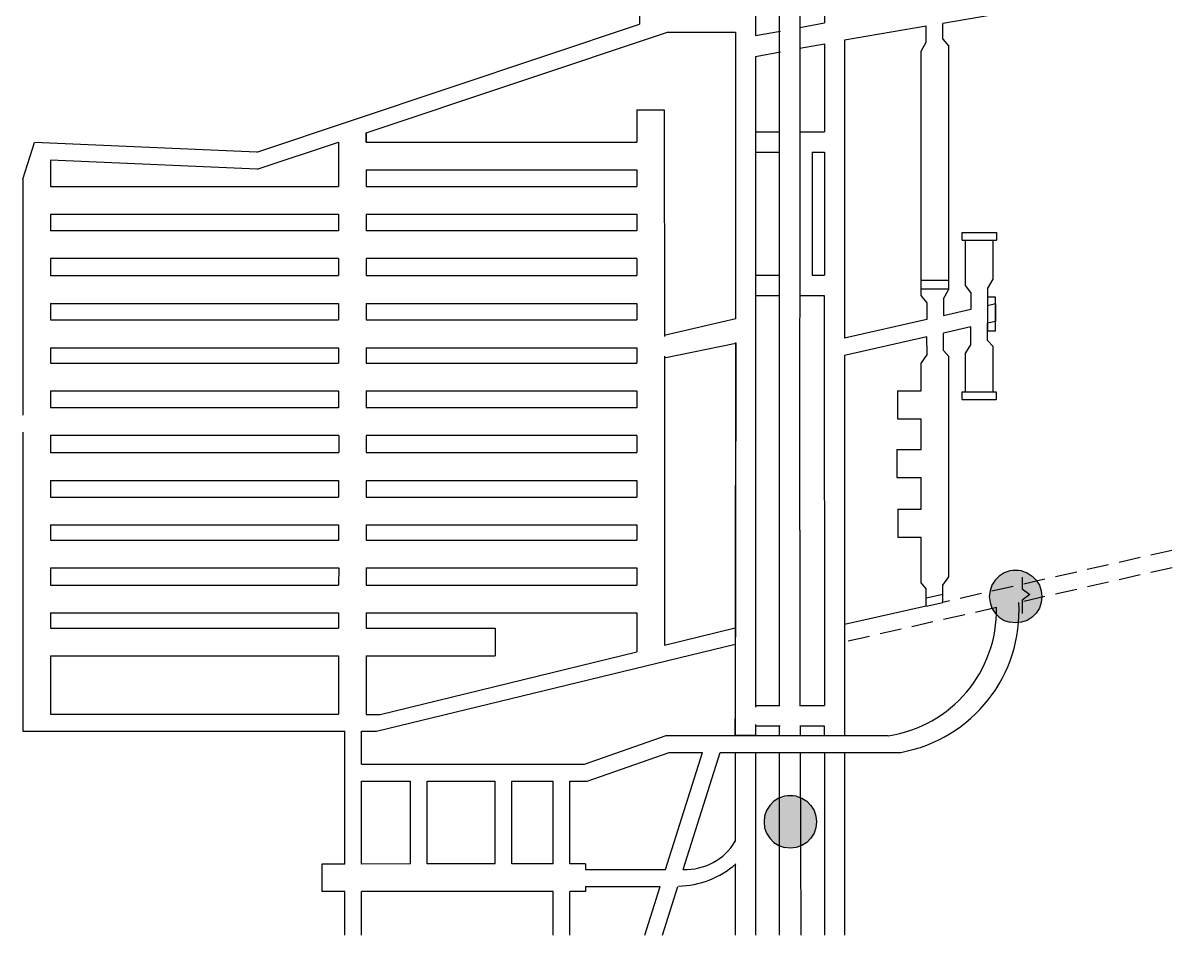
# Model space of a CAD drawing. Extents: x 61 to 513, y 11 to 389.
# Drawn here: x 115.3 to 283.3, y 10.6 to 144 of the extents above; entities that cross this region are included whole.
import ezdxf

# ---------------------------------------------------------------- set-up
doc = ezdxf.new("R2010")
doc.units = 0
doc.header["$MEASUREMENT"] = 0
doc.linetypes.add('HIDDEN2', pattern=[4.7625, 3.175, -1.5875])
for name, color, linetype in [('ЗНАКИ_ПОДЗЕМНЫЕ', 7, 'CONTINUOUS'), ('ПЛАН', 7, 'CONTINUOUS'), ('ППЗ_ДВЕРИ', 7, 'CONTINUOUS'), ('РАСКРАСКА_ПОЗИЦИЙ_ПЛА', 7, 'CONTINUOUS'), ('УСЛ__ОБОЗНАЧЕНИЯ', 7, 'CONTINUOUS'), ('ФЗ_ВОДА', 1, 'CONTINUOUS')]:
    doc.layers.add(name, color=color, linetype=linetype)

# ---------------------------------------------------------------- blocks, each defined once
blk = doc.blocks.new('ВЕНТ_ПАРУС')
at = {"layer": 'УСЛ__ОБОЗНАЧЕНИЯ'}
for p, q in [((1113.71, 602.67), (1113.71, 601)), ((1113.71, 601), (1114.82, 600.17)), ((1114.82, 600.17), (1113.71, 599.34)), ((1113.71, 599.34), (1113.71, 597.39))]:
    blk.add_line(p, q, dxfattribs=at)
blk = doc.blocks.new('*U348')
at = {"layer": 'ФЗ_ВОДА', "color": 0, "linetype": 'Continuous'}
for p, q in [((260.46, 63.92), (259.6, 63.83)), ((261.31, 63.83), (260.46, 63.92)), ((257.45, 62.47), (256.99, 61.74)), ((258.06, 63.08), (257.45, 62.47)), ((258.79, 63.54), (258.06, 63.08)), ((259.6, 63.83), (258.79, 63.54)), ((261.31, 63.83), (262.13, 63.54)), ((262.13, 63.54), (262.86, 63.08)), ((262.86, 63.08), (263.47, 62.47)), ((263.47, 62.47), (263.93, 61.74)), ((256.71, 60.93), (256.61, 60.07)), ((256.99, 61.74), (256.71, 60.93)), ((263.93, 61.74), (264.21, 60.93)), ((264.21, 60.93), (264.31, 60.07)), ((256.61, 60.07), (256.71, 59.22)), ((256.71, 59.22), (256.99, 58.4)), ((264.21, 59.22), (263.93, 58.4)), ((264.31, 60.07), (264.21, 59.22)), ((256.99, 58.4), (257.45, 57.67)), ((257.45, 57.67), (258.06, 57.06)), ((263.47, 57.67), (262.86, 57.06)), ((263.93, 58.4), (263.47, 57.67)), ((258.06, 57.06), (258.79, 56.6)), ((258.79, 56.6), (259.6, 56.32)), ((260.46, 56.22), (259.6, 56.32)), ((261.31, 56.32), (260.46, 56.22)), ((262.13, 56.6), (261.31, 56.32)), ((262.86, 57.06), (262.13, 56.6))]:
    blk.add_line(p, q, dxfattribs=at)
for points in [[(260.46, 63.92), (259.6, 63.83), (261.31, 63.83)], [(257.45, 62.47), (256.99, 61.74), (263.93, 61.74)], [(258.06, 63.08), (257.45, 62.47), (263.47, 62.47)], [(258.79, 63.54), (258.06, 63.08), (262.86, 63.08)], [(259.6, 63.83), (258.79, 63.54), (262.13, 63.54)], [(256.71, 60.93), (256.61, 60.07), (264.31, 60.07)], [(256.99, 61.74), (256.71, 60.93), (264.21, 60.93)], [(256.61, 60.07), (256.71, 59.22), (264.21, 59.22)], [(256.71, 59.22), (256.99, 58.4), (263.93, 58.4)], [(256.99, 58.4), (257.45, 57.67), (263.47, 57.67)], [(257.45, 57.67), (258.06, 57.06), (262.86, 57.06)], [(258.06, 57.06), (258.79, 56.6), (262.13, 56.6)], [(258.79, 56.6), (259.6, 56.32), (261.31, 56.32)]]:
    blk.add_solid(points, dxfattribs=at)
at = {"layer": 'ФЗ_ВОДА', "color": 0, "linetype": 'Continuous', "extrusion": (0, 0, -1)}
for points in [[(-257.45, 62.47), (-263.47, 62.47), (-263.93, 61.74)], [(-258.06, 63.08), (-262.86, 63.08), (-263.47, 62.47)], [(-258.79, 63.54), (-262.13, 63.54), (-262.86, 63.08)], [(-259.6, 63.83), (-261.31, 63.83), (-262.13, 63.54)], [(-256.71, 60.93), (-264.21, 60.93), (-264.31, 60.07)], [(-256.99, 61.74), (-263.93, 61.74), (-264.21, 60.93)], [(-256.61, 60.07), (-264.31, 60.07), (-264.21, 59.22)], [(-256.71, 59.22), (-264.21, 59.22), (-263.93, 58.4)], [(-256.99, 58.4), (-263.93, 58.4), (-263.47, 57.67)], [(-257.45, 57.67), (-263.47, 57.67), (-262.86, 57.06)], [(-258.06, 57.06), (-262.86, 57.06), (-262.13, 56.6)], [(-258.79, 56.6), (-262.13, 56.6), (-261.31, 56.32)], [(-259.6, 56.32), (-261.31, 56.32), (-260.46, 56.22)]]:
    blk.add_solid(points, dxfattribs=at)
blk = doc.blocks.new('*U349')
at = {"layer": 'ФЗ_ВОДА', "color": 0, "linetype": 'Continuous'}
for p, q in [((225.83, 30.59), (225.1, 30.13)), ((226.65, 30.88), (225.83, 30.59)), ((227.5, 30.97), (226.65, 30.88)), ((228.36, 30.88), (227.5, 30.97)), ((228.36, 30.88), (229.18, 30.59)), ((229.18, 30.59), (229.9, 30.13)), ((224.04, 28.8), (223.75, 27.98)), ((224.5, 29.53), (224.04, 28.8)), ((225.1, 30.13), (224.5, 29.53)), ((229.9, 30.13), (230.51, 29.53)), ((230.51, 29.53), (230.97, 28.8)), ((230.97, 28.8), (231.26, 27.98)), ((223.75, 27.98), (223.66, 27.13)), ((223.66, 27.13), (223.75, 26.27)), ((231.26, 27.98), (231.35, 27.13)), ((231.35, 27.13), (231.26, 26.27)), ((223.75, 26.27), (224.04, 25.46)), ((224.04, 25.46), (224.5, 24.73)), ((230.97, 25.46), (230.51, 24.73)), ((231.26, 26.27), (230.97, 25.46)), ((224.5, 24.73), (225.1, 24.12)), ((225.1, 24.12), (225.83, 23.66)), ((225.83, 23.66), (226.65, 23.37)), ((229.18, 23.66), (228.36, 23.37)), ((229.9, 24.12), (229.18, 23.66)), ((230.51, 24.73), (229.9, 24.12)), ((227.5, 23.28), (226.65, 23.37)), ((228.36, 23.37), (227.5, 23.28))]:
    blk.add_line(p, q, dxfattribs=at)
for points in [[(225.83, 30.59), (225.1, 30.13), (229.9, 30.13)], [(226.65, 30.88), (225.83, 30.59), (229.18, 30.59)], [(227.5, 30.97), (226.65, 30.88), (228.36, 30.88)], [(224.04, 28.8), (223.75, 27.98), (231.26, 27.98)], [(224.5, 29.53), (224.04, 28.8), (230.97, 28.8)], [(225.1, 30.13), (224.5, 29.53), (230.51, 29.53)], [(223.75, 27.98), (223.66, 27.13), (231.35, 27.13)], [(223.66, 27.13), (223.75, 26.27), (231.26, 26.27)], [(223.75, 26.27), (224.04, 25.46), (230.97, 25.46)], [(224.04, 25.46), (224.5, 24.73), (230.51, 24.73)], [(224.5, 24.73), (225.1, 24.12), (229.9, 24.12)], [(225.1, 24.12), (225.83, 23.66), (229.18, 23.66)], [(225.83, 23.66), (226.65, 23.37), (228.36, 23.37)]]:
    blk.add_solid(points, dxfattribs=at)
at = {"layer": 'ФЗ_ВОДА', "color": 0, "linetype": 'Continuous', "extrusion": (0, 0, -1)}
for points in [[(-225.83, 30.59), (-229.18, 30.59), (-229.9, 30.13)], [(-226.65, 30.88), (-228.36, 30.88), (-229.18, 30.59)], [(-224.04, 28.8), (-230.97, 28.8), (-231.26, 27.98)], [(-224.5, 29.53), (-230.51, 29.53), (-230.97, 28.8)], [(-225.1, 30.13), (-229.9, 30.13), (-230.51, 29.53)], [(-223.66, 27.13), (-231.35, 27.13), (-231.26, 26.27)], [(-223.75, 27.98), (-231.26, 27.98), (-231.35, 27.13)], [(-223.75, 26.27), (-231.26, 26.27), (-230.97, 25.46)], [(-224.04, 25.46), (-230.97, 25.46), (-230.51, 24.73)], [(-224.5, 24.73), (-230.51, 24.73), (-229.9, 24.12)], [(-225.1, 24.12), (-229.9, 24.12), (-229.18, 23.66)], [(-225.83, 23.66), (-229.18, 23.66), (-228.36, 23.37)], [(-226.65, 23.37), (-228.36, 23.37), (-227.5, 23.28)]]:
    blk.add_solid(points, dxfattribs=at)

msp = doc.modelspace()

# ---------------------------------------------------------------- linework, layer by layer
at = {"layer": 'ЗНАКИ_ПОДЗЕМНЫЕ'}
for p, q in [((252.66, 113.31), (257.66, 113.31)), ((252.66, 112.2), (252.66, 113.31)), ((257.66, 113.31), (257.66, 112.2)), ((252.66, 112.2), (257.66, 112.2)), ((256.36, 103.92), (256.36, 98.92)), ((256.36, 103.92), (257.47, 103.92)), ((257.47, 103.92), (257.47, 98.92)), ((257.47, 98.92), (256.36, 98.92)), ((252.63, 90.02), (257.63, 90.02)), ((252.63, 88.91), (252.63, 90.02)), ((257.63, 90.02), (257.63, 88.91)), ((252.63, 88.91), (257.63, 88.91))]:
    msp.add_line(p, q, dxfattribs=at)
at = {"layer": 'ПЛАН'}
for p, q in [((205.44, 174.46), (205.44, 143.81)), ((283.21, 149.65), (249.79, 143.92)), ((149.48, 125.07), (205.44, 143.81)), ((228.91, 143.32), (232.52, 143.98)), ((247.36, 143.5), (235.45, 141.47)), ((247.36, 141.16), (247.36, 143.5)), ((249.79, 141.6), (249.79, 143.92)), ((165.49, 127.92), (209.56, 142.65)), ((209.56, 142.65), (219.47, 142.65)), ((222.41, 142.13), (226.06, 142.8)), ((246.63, 139.84), (247.36, 141.16)), ((249.79, 141.6), (250.69, 140.57)), ((222.41, 139.08), (226.06, 139.76)), ((228.9, 140.28), (232.52, 140.95)), ((246.63, 104.12), (246.63, 139.84)), ((250.69, 105.04), (250.69, 140.57)), ((205.05, 131.27), (209.07, 131.27)), ((205.07, 131.27), (205.07, 126.56)), ((209.07, 131.27), (209.09, 98.14)), ((225.93, 119.54), (225.93, 131.88)), ((228.91, 69.81), (228.96, 131.91)), ((165.49, 126.56), (165.49, 127.92)), ((222.41, 128.04), (225.93, 128.04)), ((228.95, 128.04), (232.52, 128.04)), ((115.29, 121.15), (116.95, 126.52)), ((149.48, 125.07), (116.95, 126.52)), ((149.53, 122.59), (161.44, 126.57)), ((161.44, 126.57), (161.44, 120.06)), ((165.49, 126.56), (205.07, 126.56)), ((222.41, 125.07), (225.93, 125.07)), ((230.69, 125.07), (232.52, 125.07)), ((149.53, 122.59), (119.33, 123.93)), ((119.33, 123.93), (119.33, 120.06)), ((115.29, 121.15), (115.29, 86.6)), ((165.49, 122.49), (205.07, 122.49)), ((165.49, 122.49), (165.49, 120.06)), ((205.07, 122.49), (205.07, 120.06)), ((119.33, 120.06), (161.44, 120.06)), ((165.49, 120.06), (205.07, 120.06)), ((225.93, 69.81), (225.93, 119.54)), ((119.33, 116), (161.44, 116)), ((119.33, 116), (119.33, 113.57)), ((161.44, 116), (161.44, 113.57)), ((165.49, 116), (205.07, 116)), ((165.49, 116), (165.49, 113.57)), ((205.07, 116), (205.07, 113.57)), ((161.44, 113.57), (119.33, 113.57)), ((205.07, 113.57), (165.49, 113.57)), ((253.12, 105.59), (253.12, 112.2)), ((253.12, 112.2), (257.18, 112.2)), ((257.18, 106.51), (257.18, 112.2)), ((161.44, 109.53), (119.33, 109.53)), ((119.33, 109.53), (119.33, 107.04)), ((161.44, 109.53), (161.44, 107.04)), ((205.07, 109.53), (165.49, 109.53)), ((165.49, 109.53), (165.49, 107.04)), ((205.07, 109.53), (205.07, 107.04)), ((119.33, 107.04), (161.44, 107.04)), ((165.49, 107.04), (205.07, 107.04)), ((222.41, 107.1), (225.93, 107.1)), ((230.69, 107.1), (232.52, 107.1)), ((256.35, 105.11), (257.18, 106.51)), ((249.92, 103.65), (250.69, 105.04)), ((253.92, 104.56), (253.12, 105.59)), ((253.92, 104.56), (253.92, 102.06)), ((256.35, 105.11), (256.35, 102.62)), ((119.33, 102.97), (161.44, 102.97)), ((119.33, 102.97), (119.33, 100.54)), ((161.44, 102.97), (161.44, 100.54)), ((165.49, 102.97), (205.07, 102.97)), ((165.49, 102.97), (165.49, 100.54)), ((205.07, 102.97), (205.07, 100.54)), ((222.41, 104.12), (225.93, 104.12)), ((228.94, 104.12), (232.48, 104.12)), ((247.49, 103.1), (246.63, 104.12)), ((247.49, 103.1), (247.49, 100.61)), ((249.92, 103.65), (249.92, 101.16)), ((257.49, 102.88), (256.35, 102.62)), ((257.49, 102.88), (257.49, 100.33)), ((253.92, 102.06), (249.92, 101.16)), ((119.33, 100.54), (161.44, 100.54)), ((165.49, 100.54), (205.07, 100.54)), ((247.49, 100.61), (235.45, 97.87)), ((253.92, 99.52), (249.92, 98.61)), ((253.92, 96.98), (253.92, 99.52)), ((257.49, 100.33), (256.35, 100.07)), ((256.35, 97.53), (256.35, 100.07)), ((247.49, 98.06), (235.45, 95.33)), ((247.5, 95.52), (247.49, 98.06)), ((249.92, 96.07), (249.92, 98.61)), ((256.35, 97.53), (257.18, 96.68)), ((119.33, 96.48), (161.44, 96.48)), ((119.33, 96.48), (119.33, 94.24)), ((161.44, 96.48), (161.44, 94.24)), ((165.49, 96.48), (205.07, 96.48)), ((165.49, 96.48), (165.49, 94.24)), ((205.07, 96.48), (205.07, 94.24)), ((249.92, 96.07), (250.69, 95.2)), ((253.92, 96.98), (253.12, 95.75)), ((257.18, 90.02), (257.18, 96.68)), ((119.33, 94.24), (161.44, 94.24)), ((165.49, 94.24), (205.07, 94.24)), ((209.09, 95.26), (209.12, 52.98)), ((247.5, 95.52), (246.63, 94.28)), ((246.63, 90.15), (246.63, 94.28)), ((250.69, 62.96), (250.69, 95.2)), ((253.12, 90.02), (253.12, 95.75)), ((119.33, 90.17), (161.44, 90.17)), ((119.33, 90.17), (119.33, 87.67)), ((161.44, 90.17), (161.44, 87.67)), ((165.49, 90.17), (205.07, 90.17)), ((165.49, 90.17), (165.49, 87.67)), ((205.07, 90.17), (205.07, 87.67)), ((243.17, 90.15), (246.63, 90.15)), ((243.17, 90.15), (243.17, 86.08)), ((253.12, 90.02), (257.18, 90.02)), ((161.44, 87.67), (119.33, 87.67)), ((205.07, 87.67), (165.49, 87.67)), ((243.17, 86.08), (246.63, 86.08)), ((246.63, 81.58), (246.63, 86.08)), ((115.29, 84.11), (115.29, 40.37)), ((161.46, 83.62), (119.33, 83.62)), ((119.33, 83.62), (119.33, 81.13)), ((161.46, 83.62), (161.46, 81.13)), ((205.07, 83.62), (165.49, 83.62)), ((165.49, 83.62), (165.49, 81.13)), ((205.07, 83.62), (205.07, 81.13)), ((119.33, 81.13), (161.46, 81.13)), ((165.49, 81.13), (205.07, 81.13)), ((243.1, 81.58), (246.63, 81.58)), ((243.1, 81.58), (243.1, 77.51)), ((243.1, 77.51), (246.63, 77.51)), ((246.63, 72.85), (246.63, 77.51)), ((119.33, 77.07), (161.44, 77.07)), ((119.33, 77.07), (119.33, 74.63)), ((161.44, 77.07), (161.44, 74.63)), ((165.49, 77.07), (205.07, 77.07)), ((165.49, 77.07), (165.49, 74.63)), ((205.07, 77.07), (205.07, 74.63)), ((119.33, 74.63), (161.44, 74.63)), ((165.49, 74.63), (205.07, 74.63)), ((243.24, 72.85), (246.63, 72.85)), ((243.24, 72.85), (243.24, 68.79)), ((119.33, 70.57), (161.44, 70.57)), ((119.33, 70.57), (119.33, 68.33)), ((161.44, 70.57), (161.44, 68.33)), ((165.49, 70.57), (205.07, 70.57)), ((165.49, 70.57), (165.49, 68.33)), ((205.07, 70.57), (205.07, 68.33)), ((119.33, 68.33), (161.46, 68.33)), ((165.49, 68.33), (205.07, 68.33)), ((243.24, 68.79), (246.63, 68.79)), ((246.63, 62.04), (246.63, 68.79)), ((119.33, 64.27), (161.46, 64.27)), ((119.33, 64.27), (119.33, 61.77)), ((161.46, 64.27), (161.44, 61.77)), ((165.49, 64.27), (205.07, 64.27)), ((165.49, 64.27), (165.49, 61.77)), ((205.07, 64.27), (205.07, 61.77)), ((249.8, 61.73), (250.69, 62.96)), ((119.33, 61.77), (161.44, 61.77)), ((165.49, 61.77), (205.07, 61.77)), ((246.63, 62.04), (247.37, 61.17)), ((247.37, 58.68), (247.37, 61.17)), ((249.8, 59.23), (249.8, 61.73)), ((247.37, 58.68), (249.8, 59.23)), ((247.4, 59.89), (249.83, 60.45)), ((119.33, 57.71), (161.44, 57.71)), ((119.33, 57.71), (119.33, 55.47)), ((161.44, 57.71), (161.44, 55.47)), ((165.49, 57.71), (205.07, 57.71)), ((165.49, 57.71), (165.49, 55.47)), ((205.07, 57.71), (205.07, 52)), ((247.37, 58.68), (235.45, 55.98)), ((119.33, 55.47), (161.44, 55.47)), ((165.49, 55.47), (184.32, 55.47)), ((184.32, 55.48), (184.32, 51.4)), ((209.12, 52.98), (219.46, 55.5)), ((166.98, 40.37), (219.46, 53.14)), ((119.33, 51.4), (161.44, 51.4)), ((119.33, 51.4), (119.33, 42.86)), ((161.44, 51.4), (161.44, 42.87)), ((165.49, 51.4), (184.32, 51.4)), ((165.49, 51.4), (165.49, 42.87)), ((167.5, 42.85), (205.07, 52)), ((222.41, 44.16), (225.96, 44.16)), ((228.89, 44.16), (232.51, 44.16)), ((119.33, 42.86), (161.44, 42.87)), ((165.49, 42.85), (167.5, 42.85)), ((115.29, 40.37), (162.36, 40.37)), ((162.36, 20.96), (162.36, 40.37)), ((164.79, 40.37), (166.98, 40.37)), ((222.41, 41.19), (226, 41.19)), ((225.87, 41.19), (225.87, 39.66)), ((228.93, 41.24), (228.93, 39.78)), ((228.93, 41.19), (232.48, 41.19)), ((197.39, 35.56), (209.37, 39.75)), ((209.37, 39.75), (241.81, 39.74)), ((197.82, 33.07), (209.79, 37.26)), ((209.25, 20.15), (214.66, 37.26)), ((209.79, 37.26), (214.66, 37.26)), ((211.85, 20.15), (217.27, 37.26)), ((217.27, 37.26), (243.68, 37.29)), ((225.87, 37.28), (225.87, 10.57)), ((228.93, 37.28), (229.02, 10.57)), ((164.79, 35.56), (197.39, 35.56)), ((164.79, 20.96), (164.79, 33.07)), ((164.79, 33.07), (171.96, 33.07)), ((171.96, 20.97), (171.96, 33.07)), ((174.39, 20.97), (174.39, 33.07)), ((174.39, 33.07), (184.34, 33.07)), ((184.34, 20.98), (184.34, 33.07)), ((186.77, 20.99), (186.77, 33.07)), ((186.77, 33.07), (192.81, 33.07)), ((192.81, 20.99), (192.81, 33.07)), ((195.24, 33.07), (197.82, 33.07)), ((195.24, 20.97), (195.24, 33.07)), ((158.97, 20.96), (158.97, 16.93)), ((162.36, 20.96), (158.97, 20.96)), ((171.96, 20.97), (164.79, 20.96)), ((184.34, 20.98), (174.39, 20.97)), ((192.81, 20.99), (186.77, 20.99)), ((197.53, 20.97), (195.24, 20.97)), ((197.53, 20.15), (209.25, 20.15)), ((162.36, 16.93), (158.97, 16.93)), ((162.36, 10.57), (162.36, 16.93)), ((164.79, 10.57), (164.79, 16.93)), ((192.81, 16.93), (164.79, 16.93)), ((192.81, 10.57), (192.81, 16.93)), ((197.53, 16.93), (195.24, 16.93)), ((195.24, 10.57), (195.24, 16.93)), ((197.53, 17.67), (208.46, 17.67)), ((206.21, 10.57), (208.46, 17.67))]:
    msp.add_line(p, q, dxfattribs=at)
at = {"layer": 'ПЛАН', "color": 0}
for p, q in [((222.41, 154.15), (222.41, 142.13)), ((232.52, 154.15), (232.52, 143.98)), ((219.47, 142.65), (219.47, 100.7)), ((235.45, 141.47), (235.45, 97.87)), ((232.52, 140.95), (232.52, 128.04)), ((222.41, 139.08), (222.41, 128.04)), ((230.69, 125.07), (230.69, 107.1)), ((232.52, 125.07), (232.52, 107.1)), ((222.41, 104.12), (222.41, 44.16)), ((232.48, 104.12), (232.51, 44.16)), ((219.47, 97.22), (219.46, 55.5)), ((235.45, 95.33), (235.45, 55.98)), ((219.46, 53.14), (219.46, 39.75)), ((235.45, 53.43), (235.45, 39.75)), ((164.79, 35.56), (164.79, 40.37)), ((222.41, 41.19), (222.41, 39.75)), ((232.48, 41.19), (232.48, 39.75)), ((219.46, 37.26), (219.45, 24.24)), ((222.41, 37.26), (222.41, 10.57)), ((232.49, 37.26), (232.51, 10.57)), ((235.45, 37.26), (235.45, 10.57)), ((197.53, 20.97), (197.53, 20.15)), ((219.46, 20.92), (219.46, 10.57)), ((197.53, 17.67), (197.53, 16.93)), ((208.82, 10.57), (211.06, 17.67))]:
    msp.add_line(p, q, dxfattribs=at)
at = {"layer": 'ПЛАН', "color": 0, "linetype": 'HIDDEN2'}
msp.add_line((283.32, 66.83), (249.8, 59.23), dxfattribs=at)
at = {"layer": 'ПЛАН', "linetype": 'HIDDEN2'}
for p, q in [((283.33, 64.29), (260.92, 59.21)), ((257.66, 58.47), (235.45, 53.43))]:
    msp.add_line(p, q, dxfattribs=at)
at = {"layer": 'ПЛАН'}
for centre, radius, start, end in [((239.89, 58.02), 21.07, 280.3793, 3.2362), ((239.09, 58.1), 18.57, 278.4171, 1.1219), ((210.89, 30.86), 13.13, 271.1291, 311.1788)]:
    msp.add_arc(centre, radius, start, end, dxfattribs=at)
at = {"layer": 'ППЗ_ДВЕРИ'}
for p, q in [((250.7, 106.32), (246.64, 106.32)), ((250.7, 105.06), (246.7, 105.06))]:
    msp.add_line(p, q, dxfattribs=at)
msp.add_arc((212.22, 28.6), 8.43, 267.4595, 329.1712, dxfattribs=at)
at = {"layer": 'РАСКРАСКА_ПОЗИЦИЙ_ПЛА'}
for p, q in [((225.93, 131.88), (225.93, 153.65)), ((228.96, 131.91), (228.96, 153.24)), ((219.47, 142.65), (219.47, 100.7)), ((222.41, 138.52), (222.41, 119.01)), ((165.49, 127.92), (165.49, 126.56)), ((222.41, 119.01), (222.41, 43.92)), ((209.06, 98.3), (219.52, 100.77)), ((209.06, 95), (219.53, 97.14)), ((219.53, 97.14), (219.46, 39.75)), ((225.93, 44.21), (225.93, 69.81)), ((228.91, 69.81), (228.91, 44.04)), ((219.46, 39.75), (219.47, 44.73)), ((222.41, 41.35), (222.41, 39.75)), ((222.41, 41.26), (222.41, 39.75)), ((222.41, 39.75), (219.46, 39.75))]:
    msp.add_line(p, q, dxfattribs=at)
at = {"layer": 'РАСКРАСКА_ПОЗИЦИЙ_ПЛА', "color": 21}
for p, q in [((222.41, 128.04), (222.41, 125.07)), ((222.41, 107.1), (222.41, 104.12)), ((219.46, 55.5), (219.46, 53.14)), ((235.45, 55.98), (235.45, 53.43)), ((228.93, 39.78), (228.94, 39.7))]:
    msp.add_line(p, q, dxfattribs=at)
at = {"layer": 'РАСКРАСКА_ПОЗИЦИЙ_ПЛА', "color": 151}
msp.add_line((247.37, 58.68), (249.8, 59.23), dxfattribs=at)

# ---------------------------------------------------------------- block references
at = {"layer": 'УСЛ__ОБОЗНАЧЕНИЯ'}
msp.add_blockref('ВЕНТ_ПАРУС', (-852.3, -539.77), dxfattribs=at)
at = {"layer": 'ФЗ_ВОДА', "color": 0, "linetype": 'Continuous'}
for name in ['*U348', '*U349']:
    msp.add_blockref(name, (0, 0), dxfattribs=at)

doc.saveas('drawing.dxf')
